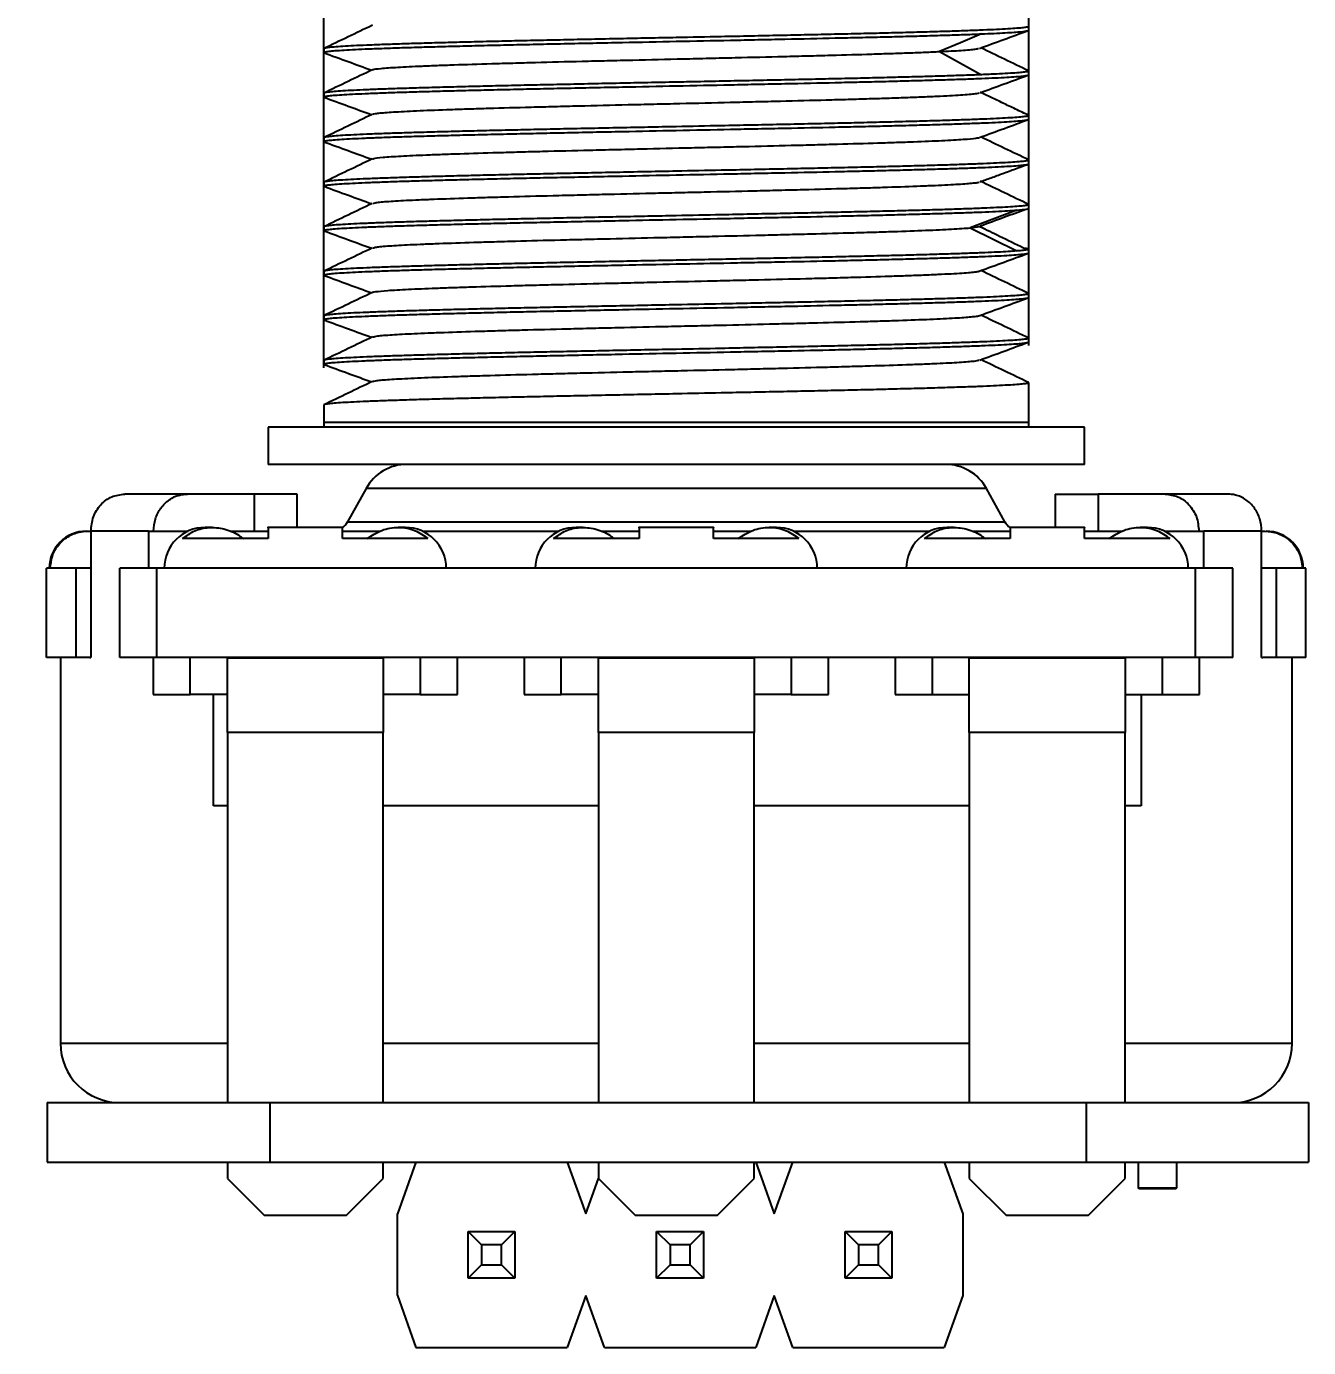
# Model space of a CAD drawing. Header units: millimetres. Extents: x 5 to 292, y 4 to 204.
# Drawn here: x 61.45 to 96.02, y 61.22 to 96.82 of the extents above; entities that cross this region are included whole.
import ezdxf

# ---------------------------------------------------------------- set-up
doc = ezdxf.new("R2010")
doc.units = ezdxf.units.MM
doc.layers.add('LAYER_1', color=179, linetype='Continuous')
doc.styles.add('SLDTEXTSTYLE0', font='TXT', dxfattribs={"width": 0.75})
doc.dimstyles.new('SLDDIMSTYLE0', dxfattribs={"dimtxt": 3.5, "dimasz": 3.302, "dimexe": 0, "dimexo": 0.0625, "dimgap": 0.875, "dimtad": 1, "dimlfac": 0.5, "dimrnd": 1e-09, "dimzin": 4, "dimdsep": 46, "dimtxsty": 'SLDTEXTSTYLE0', "dimsah": 1, "dimcen": 0.09, "dimadec": 0, "dimazin": 1, "dimtfac": 1, "dimtofl": 0, "dimtmove": 0, "dimatfit": 3, "dimfxl": 1, "dimfrac": 2, "dimtolj": 1, "dimtzin": 12, "dimarcsym": 0})
doc.dimstyles.new('SLDDIMSTYLE1', dxfattribs={"dimtxt": 3.5, "dimasz": 3.302, "dimexe": 0, "dimexo": 0.0625, "dimgap": 0.875, "dimtad": 1, "dimlfac": 0.5, "dimrnd": 1e-09, "dimzin": 4, "dimdsep": 46, "dimtxsty": 'SLDTEXTSTYLE0', "dimsah": 1, "dimcen": 0.09, "dimadec": 0, "dimazin": 1, "dimtfac": 1, "dimtmove": 0, "dimatfit": 0, "dimfxl": 1, "dimfrac": 2, "dimtolj": 1, "dimtzin": 12, "dimarcsym": 0})

# ---------------------------------------------------------------- blocks, each defined once
blk = doc.blocks.new('_D')
at = {"layer": 'LAYER_1'}
for p, q in [((73.174, 124.023), (45, 124.023)), ((46, 66.223), (46, 124.023)), ((61.016, 66.223), (45, 66.223))]:
    blk.add_line(p, q, dxfattribs=at)
for points in [[(46, 124.023), (45.492, 120.721), (46.508, 120.721)], [(46, 66.223), (46.508, 69.525), (45.492, 69.525)]]:
    blk.add_solid(points, dxfattribs=at)
at = {"layer": 'LAYER_1', "insert": (41.488, 84.929), "char_height": 3.5, "attachment_point": 1, "rotation": 90, "style": 'SLDTEXTSTYLE0'}
blk.add_mtext('28.90mm', dxfattribs=at)
blk = doc.blocks.new('_D_1')
at = {"layer": 'LAYER_1'}
for p, q in [((69.471, 87.623), (69.471, 128.155)), ((88.471, 88.223), (88.471, 128.155)), ((69.471, 127.155), (63.121, 127.155)), ((69.471, 127.155), (88.471, 127.155)), ((88.471, 127.155), (94.821, 127.155))]:
    blk.add_line(p, q, dxfattribs=at)
for points in [[(69.471, 127.155), (66.169, 127.663), (66.169, 126.647)], [(88.471, 127.155), (91.773, 126.647), (91.773, 127.663)]]:
    blk.add_solid(points, dxfattribs=at)
at = {"layer": 'LAYER_1', "insert": (70.07, 131.667), "char_height": 3.5, "attachment_point": 1, "style": 'SLDTEXTSTYLE0'}
blk.add_mtext('9.50mm', dxfattribs=at)

msp = doc.modelspace()

# ---------------------------------------------------------------- linework, layer by layer
at = {"color": 7, "linetype": 'Continuous', "lineweight": 25}
for p, q in [((88.471, 96.723), (88.471, 96.823)), ((69.471, 96.223), (69.471, 96.123)), ((86.071, 96.147), (87.198, 95.523)), ((88.471, 95.523), (88.471, 95.623)), ((69.471, 95.023), (69.471, 94.923)), ((88.471, 94.323), (88.471, 94.423)), ((69.471, 93.823), (69.471, 93.723)), ((88.471, 93.123), (88.471, 93.223)), ((69.471, 92.623), (69.471, 92.523)), ((88.147, 91.873), (86.89, 91.397)), ((88.471, 91.923), (88.471, 92.023)), ((88.471, 91.928), (88.477, 91.931)), ((69.471, 91.423), (69.471, 91.323)), ((86.89, 91.397), (88.147, 90.773)), ((88.471, 90.723), (88.471, 90.823)), ((69.471, 90.223), (69.471, 90.123)), ((88.471, 89.523), (88.471, 89.623)), ((69.471, 89.023), (69.471, 88.923)), ((88.471, 88.323), (88.471, 88.423)), ((69.471, 87.823), (69.471, 87.723)), ((88.471, 87.123), (88.471, 87.223)), ((88.471, 86.162), (88.471, 87.123)), ((69.471, 86.623), (69.471, 86.162)), ((69.471, 86.162), (69.471, 86.023)), ((69.471, 86.162), (88.471, 86.162)), ((88.471, 86.023), (88.471, 86.162)), ((67.971, 86.023), (67.971, 85.023)), ((89.971, 86.023), (67.971, 86.023)), ((89.971, 85.023), (89.971, 86.023)), ((89.971, 85.023), (67.971, 85.023)), ((67.6, 84.223), (65.794, 84.223)), ((67.6, 83.223), (67.6, 84.223)), ((68.755, 84.223), (67.6, 84.223)), ((68.755, 83.323), (68.755, 84.223)), ((70.609, 84.372), (70.112, 83.477)), ((87.83, 83.477), (87.332, 84.372)), ((89.187, 84.223), (89.187, 83.323)), ((89.187, 84.223), (90.342, 84.223)), ((90.342, 84.223), (90.342, 83.223)), ((92.147, 84.223), (90.342, 84.223)), ((92.088, 84.223), (92.032, 84.223)), ((66.466, 83.323), (66.271, 83.323)), ((66.585, 83.301), (66.49, 83.317)), ((69.972, 83.323), (67.961, 83.323)), ((71.671, 83.323), (71.475, 83.323)), ((76.466, 83.323), (76.271, 83.323)), ((76.585, 83.301), (76.49, 83.317)), ((79.972, 83.323), (77.961, 83.323)), ((81.671, 83.323), (81.475, 83.323)), ((86.466, 83.323), (86.271, 83.323)), ((86.585, 83.301), (86.49, 83.317)), ((89.972, 83.323), (87.961, 83.323)), ((91.671, 83.323), (91.475, 83.323)), ((63.099, 83.223), (63.191, 83.223)), ((63.191, 83.223), (63.191, 79.823)), ((64.747, 83.223), (64.747, 82.223)), ((64.747, 83.223), (65.813, 83.223)), ((67.971, 83.023), (65.664, 83.023)), ((66.946, 83.223), (67.971, 83.223)), ((69.971, 83.223), (70.996, 83.223)), ((72.278, 83.023), (69.971, 83.023)), ((72.129, 83.223), (75.813, 83.223)), ((77.971, 83.023), (75.664, 83.023)), ((76.946, 83.223), (77.971, 83.223)), ((79.971, 83.223), (80.996, 83.223)), ((82.278, 83.023), (79.971, 83.023)), ((82.129, 83.223), (85.813, 83.223)), ((87.971, 83.023), (85.664, 83.023)), ((86.946, 83.223), (87.971, 83.223)), ((89.971, 83.223), (90.996, 83.223)), ((92.278, 83.023), (89.971, 83.023)), ((92.129, 83.223), (93.195, 83.223)), ((93.195, 82.223), (93.195, 83.223)), ((94.751, 79.823), (94.751, 83.223)), ((94.751, 83.223), (94.842, 83.223)), ((62, 79.823), (62, 82.223)), ((62.794, 82.223), (62, 82.223)), ((62.794, 79.823), (62.794, 82.223)), ((63.191, 82.223), (62.794, 82.223)), ((63.971, 79.823), (63.971, 82.223)), ((64.971, 82.223), (63.971, 82.223)), ((64.971, 79.823), (64.971, 82.223)), ((92.971, 82.223), (64.971, 82.223)), ((92.971, 79.823), (92.971, 82.223)), ((93.971, 82.223), (92.971, 82.223)), ((93.971, 79.823), (93.971, 82.223)), ((95.148, 82.223), (94.751, 82.223)), ((95.148, 79.823), (95.148, 82.223)), ((95.941, 82.223), (95.148, 82.223)), ((95.941, 79.823), (95.941, 82.223)), ((62.794, 79.823), (62, 79.823)), ((62.371, 79.823), (62.371, 69.423)), ((63.16, 79.823), (62.794, 79.823)), ((63.16, 79.823), (63.191, 79.823)), ((64.971, 79.823), (63.971, 79.823)), ((64.871, 79.823), (64.871, 78.823)), ((92.971, 79.823), (64.971, 79.823)), ((65.871, 78.823), (65.871, 79.823)), ((66.871, 79.823), (66.871, 79.801)), ((71.071, 79.801), (66.871, 79.801)), ((66.871, 77.801), (66.871, 79.801)), ((71.071, 79.801), (71.071, 79.823)), ((72.071, 79.823), (72.071, 78.823)), ((73.071, 78.823), (73.071, 79.823)), ((74.871, 79.823), (74.871, 78.823)), ((75.871, 78.823), (75.871, 79.823)), ((76.871, 79.823), (76.871, 79.801)), ((81.071, 79.801), (76.871, 79.801)), ((76.871, 77.801), (76.871, 79.801)), ((81.071, 79.801), (81.071, 79.823)), ((82.071, 79.823), (82.071, 78.823)), ((83.071, 78.823), (83.071, 79.823)), ((84.871, 79.823), (84.871, 78.823)), ((85.871, 79.823), (85.871, 78.823)), ((86.871, 79.823), (86.871, 79.801)), ((91.071, 79.801), (86.871, 79.801)), ((86.871, 77.801), (86.871, 79.801)), ((91.071, 79.823), (91.071, 79.801)), ((92.071, 79.823), (92.071, 78.823)), ((93.971, 79.823), (92.971, 79.823)), ((93.071, 78.823), (93.071, 79.823)), ((94.751, 79.823), (94.782, 79.823)), ((95.148, 79.823), (94.782, 79.823)), ((95.941, 79.823), (95.148, 79.823)), ((95.571, 69.423), (95.571, 79.823)), ((64.871, 78.823), (65.871, 78.823)), ((66.871, 78.823), (65.871, 78.823)), ((66.5, 75.823), (66.5, 78.823)), ((72.071, 78.823), (71.071, 78.823)), ((72.071, 78.823), (73.071, 78.823)), ((74.871, 78.823), (75.871, 78.823)), ((76.871, 78.823), (75.871, 78.823)), ((82.071, 78.823), (81.071, 78.823)), ((82.071, 78.823), (83.071, 78.823)), ((84.871, 78.823), (85.871, 78.823)), ((85.871, 78.823), (86.871, 78.823)), ((91.071, 78.823), (92.071, 78.823)), ((91.5, 78.823), (91.5, 75.823)), ((92.071, 78.823), (93.071, 78.823)), ((71.071, 77.801), (66.871, 77.801)), ((66.871, 77.801), (66.871, 67.823)), ((71.071, 67.823), (71.071, 77.801)), ((81.071, 77.801), (76.871, 77.801)), ((76.871, 77.801), (76.871, 67.823)), ((81.071, 67.823), (81.071, 77.801)), ((91.071, 77.801), (86.871, 77.801)), ((86.871, 77.801), (86.871, 67.823)), ((91.071, 67.823), (91.071, 77.801)), ((66.871, 75.823), (66.5, 75.823)), ((76.871, 75.823), (71.071, 75.823)), ((86.871, 75.823), (81.071, 75.823)), ((91.5, 75.823), (91.071, 75.823)), ((62.016, 67.823), (62.016, 66.223)), ((62.016, 67.823), (68.016, 67.823)), ((68.016, 67.823), (68.016, 66.223)), ((68.016, 67.823), (90.016, 67.823)), ((90.016, 67.823), (90.016, 66.223)), ((90.016, 67.823), (96.016, 67.823)), ((96.016, 67.823), (96.016, 66.223)), ((62.016, 66.223), (68.016, 66.223)), ((66.871, 66.223), (66.871, 65.778)), ((68.016, 66.223), (90.016, 66.223)), ((71.071, 65.778), (71.071, 66.223)), ((71.953, 66.223), (71.453, 64.823)), ((76.033, 66.223), (76.533, 64.823)), ((76.871, 66.223), (76.871, 65.778)), ((81.071, 65.778), (81.071, 66.223)), ((81.113, 66.223), (81.613, 64.823)), ((81.613, 64.823), (82.113, 66.223)), ((86.193, 66.223), (86.693, 64.823)), ((86.871, 66.223), (86.871, 65.778)), ((90.016, 66.223), (96.016, 66.223)), ((91.071, 65.778), (91.071, 66.223)), ((91.433, 65.523), (91.433, 66.223)), ((92.453, 66.223), (92.453, 65.523)), ((66.871, 65.778), (67.871, 64.778)), ((70.071, 64.778), (71.071, 65.778)), ((76.533, 64.823), (76.873, 65.775)), ((76.871, 65.778), (77.871, 64.778)), ((80.071, 64.778), (81.071, 65.778)), ((86.871, 65.778), (87.871, 64.778)), ((90.071, 64.778), (91.071, 65.778)), ((92.453, 65.523), (91.433, 65.523)), ((91.443, 65.503), (91.443, 65.523)), ((91.443, 65.503), (91.443, 65.523)), ((91.443, 65.523), (91.443, 65.523)), ((92.439, 65.503), (92.439, 65.523)), ((92.442, 65.503), (92.442, 65.523)), ((92.439, 65.503), (91.443, 65.503)), ((91.443, 65.503), (91.443, 65.503)), ((92.442, 65.503), (92.439, 65.503)), ((71.453, 62.623), (71.453, 64.823)), ((86.693, 64.823), (86.693, 62.623)), ((70.071, 64.778), (67.871, 64.778)), ((80.071, 64.778), (77.871, 64.778)), ((90.071, 64.778), (87.871, 64.778)), ((73.363, 64.353), (73.723, 63.993)), ((73.363, 64.353), (74.623, 64.353)), ((73.363, 63.093), (73.363, 64.353)), ((74.263, 63.993), (74.623, 64.353)), ((74.623, 64.353), (74.623, 63.093)), ((78.443, 64.353), (78.803, 63.993)), ((78.443, 64.353), (79.703, 64.353)), ((78.443, 63.093), (78.443, 64.353)), ((79.343, 63.993), (79.703, 64.353)), ((79.703, 64.353), (79.703, 63.093)), ((83.523, 64.353), (83.883, 63.993)), ((83.523, 64.353), (84.783, 64.353)), ((83.523, 63.093), (83.523, 64.353)), ((84.423, 63.993), (84.783, 64.353)), ((84.783, 64.353), (84.783, 63.093)), ((74.263, 63.993), (73.723, 63.993)), ((73.723, 63.993), (73.723, 63.453)), ((74.263, 63.453), (74.263, 63.993)), ((79.343, 63.993), (78.803, 63.993)), ((78.803, 63.993), (78.803, 63.453)), ((79.343, 63.453), (79.343, 63.993)), ((84.423, 63.993), (83.883, 63.993)), ((83.883, 63.993), (83.883, 63.453)), ((84.423, 63.453), (84.423, 63.993)), ((73.363, 63.093), (73.723, 63.453)), ((73.723, 63.453), (74.263, 63.453)), ((74.263, 63.453), (74.623, 63.093)), ((78.443, 63.093), (78.803, 63.453)), ((78.803, 63.453), (79.343, 63.453)), ((79.343, 63.453), (79.703, 63.093)), ((83.523, 63.093), (83.883, 63.453)), ((83.883, 63.453), (84.423, 63.453)), ((84.423, 63.453), (84.783, 63.093)), ((74.623, 63.093), (73.363, 63.093)), ((79.703, 63.093), (78.443, 63.093)), ((84.783, 63.093), (83.523, 63.093)), ((71.453, 62.623), (71.953, 61.223)), ((76.533, 62.623), (76.033, 61.223)), ((77.033, 61.223), (76.533, 62.623)), ((81.613, 62.623), (81.113, 61.223)), ((82.113, 61.223), (81.613, 62.623)), ((86.693, 62.623), (86.193, 61.223)), ((71.953, 61.223), (76.033, 61.223)), ((77.033, 61.223), (81.113, 61.223)), ((82.113, 61.223), (86.193, 61.223))]:
    msp.add_line(p, q, dxfattribs=at)
at = {"color": 8, "linetype": 'Continuous', "lineweight": 25}
for p, q in [((87.332, 84.372), (70.609, 84.372)), ((70.112, 83.477), (87.83, 83.477)), ((64.747, 83.223), (63.191, 83.223)), ((94.751, 83.223), (93.195, 83.223)), ((62.371, 69.423), (66.871, 69.423)), ((71.071, 69.423), (76.871, 69.423)), ((81.071, 69.423), (86.871, 69.423)), ((91.071, 69.423), (95.571, 69.423))]:
    msp.add_line(p, q, dxfattribs=at)
at = {"color": 7, "linetype": 'Continuous', "lineweight": 25, "flags": 128}
for points in [[(87.198, 96.623), (86.635, 96.385), (86.071, 96.147)], [(71.071, 79.801), (71.071, 79.77), (71.071, 79.68), (71.071, 79.533), (71.071, 79.333), (71.071, 79.086), (71.071, 78.801), (71.071, 78.485), (71.071, 78.148), (71.071, 77.801)], [(81.071, 79.801), (81.071, 79.77), (81.071, 79.68), (81.071, 79.533), (81.071, 79.333), (81.071, 79.086), (81.071, 78.801), (81.071, 78.485), (81.071, 78.148), (81.071, 77.801)], [(91.071, 79.801), (91.071, 79.77), (91.071, 79.68), (91.071, 79.533), (91.071, 79.333), (91.071, 79.086), (91.071, 78.801), (91.071, 78.485), (91.071, 78.148), (91.071, 77.801)]]:
    msp.add_lwpolyline(points, dxfattribs=at)
at = {"color": 7, "linetype": 'Continuous', "lineweight": 25}
for centre, radius, start, end in [((71.715, 83.758), 1.265, 90, 150.9454), ((86.227, 83.758), 1.265, 29.0546, 90), ((66.271, 82.223), 1.1, 90, 180), ((69.68, 83.717), 0.494, 305.8339, 330.9454), ((71.671, 82.223), 1.1, 0, 90), ((76.271, 82.223), 1.1, 90, 180), ((81.671, 82.223), 1.1, 0, 90), ((86.271, 82.223), 1.1, 90, 180), ((88.262, 83.717), 0.494, 209.0546, 234.0304), ((91.671, 82.223), 1.1, 0, 90), ((63.071, 82.223), 1, 90, 180), ((94.871, 82.223), 1, 0, 90), ((63.971, 69.423), 1.6, 180, 270), ((93.971, 69.423), 1.6, 270, 0)]:
    msp.add_arc(centre, radius, start, end, dxfattribs=at)
for points, knots in [([(70.781, 96.856), (70.563, 96.751), (70.126, 96.541), (69.689, 96.331), (69.47, 96.226)], [0, 0, 0, 0, 0.499968, 1, 1, 1, 1]), ([(88.468, 96.823), (88.469, 96.822), (88.48, 96.816), (88.437, 96.805), (88.336, 96.789), (88.162, 96.773), (87.922, 96.757), (87.617, 96.741), (87.254, 96.725), (86.834, 96.708), (86.352, 96.692), (85.818, 96.676), (85.24, 96.66), (84.618, 96.644), (83.95, 96.628), (83.246, 96.612), (82.519, 96.596), (81.766, 96.58), (80.987, 96.563), (80.053, 96.544), (79.121, 96.526), (78.207, 96.508), (77.442, 96.492), (76.68, 96.476), (75.934, 96.46), (75.214, 96.445), (74.518, 96.43), (73.846, 96.414), (73.202, 96.398), (72.595, 96.382), (72.025, 96.366), (71.5, 96.35), (71.029, 96.334), (70.618, 96.318), (70.266, 96.302), (69.972, 96.286), (69.744, 96.27), (69.584, 96.253), (69.487, 96.238), (69.478, 96.228), (69.474, 96.223)], [0, 0, 0, 0, 0.002388, 0.029625, 0.056093, 0.082561, 0.109799, 0.137036, 0.163504, 0.189972, 0.21721, 0.244447, 0.270915, 0.297383, 0.32462, 0.351858, 0.378326, 0.404794, 0.432031, 0.459268, 0.499989, 0.525568, 0.551148, 0.577419, 0.60369, 0.62927, 0.65485, 0.681121, 0.707392, 0.733861, 0.760329, 0.787566, 0.814803, 0.841271, 0.86774, 0.894977, 0.922214, 0.948683, 0.975151, 1, 1, 1, 1]), ([(69.477, 96.123), (69.478, 96.127), (69.483, 96.137), (69.57, 96.152), (69.721, 96.168), (69.942, 96.184), (70.228, 96.2), (70.573, 96.217), (70.977, 96.232), (71.442, 96.248), (71.961, 96.265), (72.525, 96.281), (73.134, 96.297), (73.791, 96.313), (74.485, 96.329), (75.204, 96.345), (75.95, 96.361), (76.724, 96.378), (77.731, 96.398), (78.977, 96.423), (80.202, 96.448), (81.176, 96.468), (82.132, 96.487), (83.053, 96.508), (83.92, 96.528), (84.558, 96.543), (85.169, 96.558), (85.752, 96.575), (86.292, 96.591), (86.783, 96.607), (87.061, 96.618), (87.198, 96.623)], [0, 0, 0, 0, 0.026034, 0.057799, 0.089565, 0.122253, 0.154941, 0.186706, 0.218471, 0.251159, 0.283847, 0.315613, 0.347378, 0.380066, 0.412754, 0.444519, 0.476284, 0.508972, 0.541661, 0.600032, 0.659098, 0.689391, 0.719684, 0.77875, 0.809043, 0.839336, 0.871101, 0.902866, 0.935554, 0.968242, 1, 1, 1, 1]), ([(87.142, 96.231), (87.361, 96.312), (87.798, 96.472), (88.235, 96.632), (88.453, 96.712)], [0, 0, 0, 0, 0.49996, 1, 1, 1, 1]), ([(87.198, 96.623), (87.425, 96.633), (87.769, 96.648), (88.083, 96.668), (88.322, 96.686), (88.39, 96.7), (88.433, 96.709)], [0, 0, 0, 0, 0.344012, 0.520446, 0.696879, 1, 1, 1, 1]), ([(70.789, 95.656), (70.791, 95.658), (70.806, 95.671), (70.946, 95.689), (71.204, 95.71), (71.541, 95.731), (71.983, 95.753), (72.521, 95.774), (73.121, 95.796), (73.809, 95.817), (74.565, 95.839), (75.364, 95.86), (76.22, 95.882), (77.11, 95.903), (78.018, 95.925), (78.944, 95.946), (79.866, 95.968), (80.779, 95.989), (81.67, 96.011), (82.518, 96.032), (83.331, 96.054), (84.087, 96.075), (84.767, 96.097), (85.247, 96.113), (85.69, 96.13), (85.944, 96.141), (86.071, 96.147)], [0, 0, 0, 0, 0.011235, 0.075867, 0.109151, 0.142435, 0.207077, 0.24036, 0.273643, 0.338358, 0.371677, 0.404996, 0.469836, 0.503228, 0.536619, 0.601432, 0.634815, 0.668198, 0.732891, 0.766211, 0.799531, 0.864165, 0.89745, 0.930736, 0.965233, 1, 1, 1, 1]), ([(86.071, 96.147), (86.282, 96.158), (86.601, 96.174), (86.879, 96.195), (87.061, 96.213), (87.096, 96.225), (87.116, 96.231)], [0, 0, 0, 0, 0.37787, 0.572494, 0.767112, 1, 1, 1, 1]), ([(88.471, 95.626), (88.253, 95.731), (87.823, 95.938), (87.393, 96.144), (87.181, 96.246)], [0, 0, 0, 0, 0.508222, 1, 1, 1, 1]), ([(69.472, 96.118), (69.69, 96.037), (70.12, 95.88), (70.549, 95.723), (70.76, 95.646)], [0, 0, 0, 0, 0.509254, 1, 1, 1, 1]), ([(70.782, 95.656), (70.564, 95.552), (70.127, 95.342), (69.69, 95.132), (69.471, 95.027)], [0, 0, 0, 0, 0.49997, 1, 1, 1, 1]), ([(87.198, 95.523), (87.066, 95.518), (86.801, 95.507), (86.335, 95.492), (85.82, 95.476), (85.257, 95.461), (84.658, 95.445), (84.023, 95.429), (83.347, 95.414), (82.635, 95.398), (81.895, 95.383), (81.126, 95.366), (80.334, 95.35), (79.61, 95.335), (78.901, 95.321), (78.207, 95.308), (77.442, 95.292), (76.68, 95.276), (75.934, 95.26), (75.214, 95.245), (74.518, 95.23), (73.846, 95.214), (73.202, 95.198), (72.595, 95.182), (72.025, 95.166), (71.5, 95.15), (71.029, 95.134), (70.618, 95.118), (70.266, 95.102), (69.972, 95.086), (69.744, 95.07), (69.584, 95.053), (69.487, 95.038), (69.478, 95.028), (69.474, 95.023)], [0, 0, 0, 0, 0.030695, 0.061389, 0.092914, 0.124439, 0.155134, 0.185828, 0.217353, 0.248878, 0.280639, 0.3124, 0.345084, 0.377767, 0.400002, 0.430697, 0.461392, 0.492917, 0.524441, 0.555136, 0.585831, 0.617356, 0.64888, 0.680641, 0.712402, 0.745086, 0.77777, 0.809531, 0.841292, 0.873976, 0.90666, 0.938421, 0.970182, 1, 1, 1, 1]), ([(69.477, 94.923), (69.478, 94.927), (69.483, 94.937), (69.57, 94.952), (69.721, 94.968), (69.942, 94.984), (70.228, 95), (70.573, 95.016), (70.977, 95.032), (71.442, 95.049), (71.961, 95.065), (72.525, 95.081), (73.134, 95.097), (73.791, 95.113), (74.485, 95.129), (75.204, 95.145), (75.95, 95.161), (76.724, 95.177), (77.731, 95.198), (78.977, 95.223), (80.202, 95.248), (81.176, 95.268), (82.132, 95.288), (83.053, 95.308), (83.92, 95.327), (84.558, 95.343), (85.169, 95.359), (85.752, 95.375), (86.293, 95.391), (86.78, 95.407), (87.208, 95.423), (87.578, 95.439), (87.89, 95.455), (88.137, 95.471), (88.318, 95.487), (88.429, 95.504), (88.477, 95.515), (88.467, 95.522), (88.465, 95.523)], [0, 0, 0, 0, 0.0216952, 0.0481658, 0.0746363, 0.1018759, 0.1291155, 0.1555859, 0.1820564, 0.209296, 0.2365355, 0.263006, 0.2894765, 0.316716, 0.3439556, 0.3704261, 0.3968966, 0.4241362, 0.4513758, 0.5000175, 0.5492382, 0.5744821, 0.5997259, 0.6489467, 0.6741905, 0.6994344, 0.7259049, 0.7523754, 0.779615, 0.8068545, 0.8333251, 0.8597957, 0.8870352, 0.9142748, 0.9407453, 0.9672159, 0.9944555, 1, 1, 1, 1]), ([(87.159, 95.037), (87.377, 95.117), (87.814, 95.278), (88.252, 95.438), (88.47, 95.518)], [0, 0, 0, 0, 0.4999504, 1, 1, 1, 1]), ([(88.468, 95.623), (88.469, 95.622), (88.48, 95.616), (88.437, 95.605), (88.336, 95.589), (88.162, 95.573), (87.921, 95.557), (87.608, 95.54), (87.339, 95.529), (87.198, 95.523)], [0, 0, 0, 0, 0.014327, 0.1777519, 0.3365623, 0.4953731, 0.6587974, 0.8222216, 1, 1, 1, 1]), ([(69.471, 94.918), (69.69, 94.838), (70.119, 94.68), (70.549, 94.523), (70.76, 94.446)], [0, 0, 0, 0, 0.508846, 1, 1, 1, 1]), ([(70.792, 94.454), (70.79, 94.455), (70.779, 94.463), (70.857, 94.475), (71.022, 94.497), (71.312, 94.518), (71.705, 94.539), (72.169, 94.561), (72.732, 94.582), (73.379, 94.604), (74.081, 94.625), (74.857, 94.647), (75.688, 94.668), (76.549, 94.69), (77.45, 94.711), (78.368, 94.733), (79.291, 94.754), (80.213, 94.776), (81.113, 94.797), (81.991, 94.819), (82.832, 94.84), (83.613, 94.862), (84.183, 94.878), (84.721, 94.895), (85.228, 94.912), (85.689, 94.93), (86.092, 94.947), (86.431, 94.965), (86.712, 94.982), (86.927, 95), (87.098, 95.018), (87.12, 95.031), (87.132, 95.037)], [0, 0, 0, 0, 0.0083906, 0.0363789, 0.0643679, 0.1187255, 0.1467131, 0.1747004, 0.229119, 0.2571368, 0.2851539, 0.3396776, 0.3677562, 0.3958344, 0.4503364, 0.4784087, 0.5064811, 0.5608814, 0.5889005, 0.6169201, 0.6712705, 0.6992598, 0.7272498, 0.756579, 0.785908, 0.8162321, 0.8465562, 0.8758855, 0.905215, 0.9355364, 0.9658572, 1, 1, 1, 1]), ([(88.47, 94.427), (88.353, 94.483), (88.133, 94.588), (87.778, 94.758), (87.448, 94.918), (87.26, 95.008), (87.164, 95.054)], [0, 0, 0, 0, 0.27429, 0.517181, 0.752156, 1, 1, 1, 1]), ([(70.777, 94.454), (70.559, 94.349), (70.122, 94.139), (69.685, 93.929), (69.466, 93.824)], [0, 0, 0, 0, 0.499974, 1, 1, 1, 1]), ([(88.468, 94.423), (88.469, 94.422), (88.48, 94.416), (88.437, 94.405), (88.336, 94.389), (88.162, 94.373), (87.922, 94.357), (87.617, 94.34), (87.254, 94.325), (86.834, 94.309), (86.352, 94.293), (85.818, 94.276), (85.24, 94.26), (84.618, 94.244), (83.95, 94.228), (83.246, 94.212), (82.519, 94.196), (81.766, 94.18), (80.987, 94.164), (80.053, 94.145), (79.121, 94.126), (78.207, 94.107), (77.442, 94.092), (76.68, 94.076), (75.934, 94.061), (75.214, 94.045), (74.518, 94.029), (73.846, 94.014), (73.202, 93.998), (72.595, 93.982), (72.025, 93.966), (71.5, 93.95), (71.029, 93.934), (70.618, 93.918), (70.266, 93.902), (69.972, 93.886), (69.744, 93.869), (69.584, 93.854), (69.487, 93.838), (69.478, 93.828), (69.474, 93.823)], [0, 0, 0, 0, 0.002388, 0.029625, 0.056093, 0.082561, 0.109799, 0.137036, 0.163504, 0.189972, 0.217209, 0.244446, 0.270915, 0.297383, 0.32462, 0.351857, 0.378326, 0.404794, 0.432031, 0.459268, 0.499988, 0.525568, 0.551148, 0.577419, 0.60369, 0.62927, 0.65485, 0.681121, 0.707392, 0.733861, 0.760329, 0.787566, 0.814803, 0.841271, 0.86774, 0.894977, 0.922214, 0.948682, 0.97515, 1, 1, 1, 1]), ([(69.477, 93.723), (69.478, 93.727), (69.483, 93.737), (69.57, 93.752), (69.721, 93.768), (69.942, 93.784), (70.228, 93.8), (70.573, 93.816), (70.977, 93.833), (71.442, 93.849), (71.961, 93.865), (72.525, 93.881), (73.134, 93.897), (73.791, 93.913), (74.485, 93.929), (75.204, 93.945), (75.95, 93.961), (76.724, 93.978), (77.731, 93.998), (78.977, 94.023), (80.202, 94.048), (81.176, 94.068), (82.132, 94.087), (83.053, 94.108), (83.92, 94.128), (84.558, 94.143), (85.169, 94.159), (85.752, 94.174), (86.293, 94.191), (86.78, 94.207), (87.208, 94.223), (87.578, 94.239), (87.89, 94.255), (88.137, 94.272), (88.318, 94.288), (88.429, 94.304), (88.477, 94.315), (88.467, 94.322), (88.465, 94.323)], [0, 0, 0, 0, 0.021695, 0.048165, 0.074636, 0.101875, 0.129115, 0.155586, 0.182056, 0.209296, 0.236535, 0.263006, 0.289477, 0.316716, 0.343956, 0.370426, 0.396897, 0.424136, 0.451376, 0.500018, 0.549238, 0.574482, 0.599726, 0.648947, 0.674191, 0.699434, 0.725905, 0.752375, 0.779615, 0.806854, 0.833325, 0.859796, 0.887035, 0.914275, 0.940745, 0.967216, 0.994455, 1, 1, 1, 1]), ([(87.159, 93.837), (87.378, 93.917), (87.815, 94.078), (88.252, 94.238), (88.471, 94.318)], [0, 0, 0, 0, 0.499947, 1, 1, 1, 1]), ([(69.47, 93.718), (69.689, 93.638), (70.119, 93.481), (70.549, 93.323), (70.76, 93.246)], [0, 0, 0, 0, 0.508634, 1, 1, 1, 1]), ([(70.783, 93.254), (70.792, 93.258), (70.822, 93.273), (70.994, 93.294), (71.276, 93.315), (71.634, 93.336), (72.098, 93.358), (72.655, 93.379), (73.274, 93.401), (73.977, 93.422), (74.747, 93.444), (75.558, 93.465), (76.423, 93.487), (77.32, 93.508), (78.232, 93.53), (79.16, 93.551), (80.079, 93.573), (80.987, 93.594), (81.871, 93.616), (82.709, 93.637), (83.511, 93.659), (84.253, 93.68), (84.916, 93.702), (85.522, 93.723), (86.039, 93.745), (86.453, 93.766), (86.797, 93.787), (87.025, 93.809), (87.137, 93.827), (87.149, 93.835), (87.152, 93.837)], [0, 0, 0, 0, 0.022112, 0.076469, 0.104461, 0.132453, 0.186828, 0.214825, 0.242821, 0.297266, 0.325298, 0.35333, 0.407879, 0.435973, 0.464066, 0.518556, 0.546623, 0.57469, 0.629088, 0.657106, 0.685124, 0.739482, 0.767474, 0.795467, 0.84984, 0.877835, 0.90583, 0.96027, 0.988299, 1, 1, 1, 1]), ([(88.475, 93.225), (88.257, 93.329), (87.826, 93.536), (87.394, 93.743), (87.182, 93.846)], [0, 0, 0, 0, 0.506829, 1, 1, 1, 1]), ([(70.778, 93.254), (70.559, 93.149), (70.122, 92.939), (69.685, 92.729), (69.467, 92.625)], [0, 0, 0, 0, 0.4999713, 1, 1, 1, 1]), ([(88.468, 93.223), (88.469, 93.222), (88.48, 93.216), (88.437, 93.205), (88.336, 93.189), (88.162, 93.173), (87.922, 93.157), (87.617, 93.141), (87.254, 93.125), (86.834, 93.108), (86.352, 93.092), (85.818, 93.076), (85.24, 93.06), (84.618, 93.044), (83.95, 93.028), (83.246, 93.012), (82.519, 92.996), (81.766, 92.98), (80.987, 92.963), (80.053, 92.944), (79.121, 92.926), (78.207, 92.908), (77.442, 92.892), (76.68, 92.876), (75.934, 92.861), (75.214, 92.845), (74.518, 92.83), (73.846, 92.814), (73.202, 92.798), (72.595, 92.782), (72.025, 92.767), (71.5, 92.75), (71.029, 92.734), (70.618, 92.718), (70.266, 92.702), (69.972, 92.686), (69.744, 92.67), (69.584, 92.653), (69.487, 92.638), (69.478, 92.628), (69.474, 92.623)], [0, 0, 0, 0, 0.0023875, 0.0296247, 0.056093, 0.0825612, 0.1097984, 0.1370357, 0.163504, 0.1899722, 0.2172095, 0.2444467, 0.2709149, 0.2973832, 0.3246204, 0.3518576, 0.3783258, 0.404794, 0.4320311, 0.4592683, 0.4999886, 0.5255682, 0.5511478, 0.5774192, 0.6036905, 0.6292701, 0.6548497, 0.6811211, 0.7073924, 0.7338606, 0.7603288, 0.787566, 0.8148032, 0.8412714, 0.8677397, 0.8949769, 0.9222142, 0.9486824, 0.9751507, 1, 1, 1, 1]), ([(69.477, 92.523), (69.478, 92.527), (69.483, 92.537), (69.57, 92.552), (69.721, 92.568), (69.942, 92.584), (70.228, 92.6), (70.573, 92.616), (70.977, 92.632), (71.442, 92.649), (71.961, 92.665), (72.525, 92.681), (73.134, 92.697), (73.791, 92.713), (74.485, 92.729), (75.204, 92.745), (75.95, 92.761), (76.724, 92.777), (77.731, 92.798), (78.977, 92.823), (80.202, 92.848), (81.176, 92.868), (82.132, 92.888), (83.053, 92.908), (83.92, 92.927), (84.558, 92.943), (85.169, 92.959), (85.752, 92.975), (86.293, 92.991), (86.78, 93.007), (87.208, 93.023), (87.578, 93.039), (87.89, 93.055), (88.137, 93.071), (88.318, 93.087), (88.429, 93.103), (88.477, 93.115), (88.467, 93.122), (88.465, 93.123)], [0, 0, 0, 0, 0.021695, 0.048166, 0.074636, 0.101876, 0.129115, 0.155586, 0.182056, 0.209296, 0.236535, 0.263006, 0.289476, 0.316716, 0.343956, 0.370426, 0.396897, 0.424136, 0.451376, 0.500017, 0.549238, 0.574482, 0.599726, 0.648947, 0.674191, 0.699434, 0.725905, 0.752375, 0.779615, 0.806855, 0.833325, 0.859796, 0.887035, 0.914275, 0.940745, 0.967216, 0.994455, 1, 1, 1, 1]), ([(87.159, 92.638), (87.258, 92.673), (87.45, 92.744), (87.778, 92.864), (88.126, 92.992), (88.348, 93.073), (88.464, 93.115)], [0, 0, 0, 0, 0.2468176, 0.4853987, 0.7307289, 1, 1, 1, 1]), ([(70.805, 92.054), (70.813, 92.061), (70.827, 92.073), (70.976, 92.09), (71.219, 92.112), (71.577, 92.133), (72.036, 92.155), (72.562, 92.176), (73.182, 92.198), (73.879, 92.219), (74.626, 92.241), (75.44, 92.262), (76.299, 92.284), (77.184, 92.305), (78.1, 92.327), (79.024, 92.348), (79.947, 92.37), (80.86, 92.391), (81.742, 92.413), (82.596, 92.434), (83.403, 92.456), (84.143, 92.477), (84.833, 92.499), (85.444, 92.52), (85.96, 92.542), (86.409, 92.563), (86.757, 92.584), (86.988, 92.606), (87.119, 92.622), (87.127, 92.632), (87.131, 92.637)], [0, 0, 0, 0, 0.033745, 0.06177, 0.089794, 0.14418, 0.172185, 0.200191, 0.254605, 0.28262, 0.310635, 0.365127, 0.393184, 0.42124, 0.475825, 0.503938, 0.532051, 0.58655, 0.614621, 0.642693, 0.697109, 0.725135, 0.753161, 0.807547, 0.835553, 0.863559, 0.917969, 0.945983, 0.973996, 1, 1, 1, 1]), ([(88.474, 92.025), (88.256, 92.13), (87.819, 92.339), (87.382, 92.549), (87.164, 92.654)], [0, 0, 0, 0, 0.500027, 1, 1, 1, 1]), ([(69.477, 92.516), (69.696, 92.435), (70.124, 92.279), (70.551, 92.122), (70.76, 92.046)], [0, 0, 0, 0, 0.511512, 1, 1, 1, 1]), ([(70.778, 92.054), (70.56, 91.95), (70.123, 91.74), (69.686, 91.53), (69.468, 91.425)], [0, 0, 0, 0, 0.4999746, 1, 1, 1, 1]), ([(88.468, 92.023), (88.469, 92.022), (88.48, 92.016), (88.437, 92.005), (88.336, 91.989), (88.162, 91.973), (87.922, 91.957), (87.617, 91.941), (87.254, 91.925), (86.834, 91.909), (86.352, 91.892), (85.818, 91.876), (85.24, 91.86), (84.618, 91.844), (83.95, 91.828), (83.246, 91.812), (82.519, 91.796), (81.766, 91.78), (80.987, 91.764), (80.053, 91.745), (79.121, 91.726), (78.207, 91.707), (77.442, 91.692), (76.68, 91.676), (75.934, 91.661), (75.214, 91.645), (74.518, 91.63), (73.846, 91.614), (73.202, 91.598), (72.595, 91.582), (72.025, 91.566), (71.5, 91.55), (71.029, 91.534), (70.618, 91.518), (70.266, 91.502), (69.972, 91.486), (69.744, 91.47), (69.584, 91.454), (69.487, 91.438), (69.478, 91.428), (69.474, 91.423)], [0, 0, 0, 0, 0.002388, 0.029625, 0.056093, 0.082562, 0.109799, 0.137036, 0.163504, 0.189972, 0.217209, 0.244447, 0.270915, 0.297383, 0.32462, 0.351857, 0.378326, 0.404794, 0.432031, 0.459268, 0.499988, 0.525568, 0.551148, 0.577419, 0.60369, 0.62927, 0.65485, 0.681121, 0.707392, 0.733861, 0.760329, 0.787566, 0.814803, 0.841271, 0.86774, 0.894977, 0.922214, 0.948682, 0.97515, 1, 1, 1, 1]), ([(69.477, 91.323), (69.478, 91.327), (69.483, 91.337), (69.57, 91.352), (69.721, 91.368), (69.942, 91.384), (70.228, 91.4), (70.573, 91.416), (70.977, 91.432), (71.442, 91.449), (71.961, 91.465), (72.525, 91.481), (73.134, 91.497), (73.791, 91.513), (74.485, 91.529), (75.204, 91.545), (75.95, 91.561), (76.724, 91.577), (77.731, 91.598), (78.977, 91.623), (80.202, 91.648), (81.176, 91.668), (82.132, 91.688), (83.053, 91.708), (83.92, 91.727), (84.558, 91.743), (85.169, 91.759), (85.752, 91.775), (86.293, 91.791), (86.784, 91.807), (87.217, 91.823), (87.592, 91.84), (87.912, 91.856), (88.069, 91.868), (88.147, 91.873)], [0, 0, 0, 0, 0.023668, 0.052545, 0.081422, 0.111138, 0.140854, 0.169732, 0.198609, 0.228325, 0.258041, 0.286918, 0.315795, 0.345511, 0.375228, 0.404105, 0.432982, 0.462698, 0.492414, 0.545479, 0.599174, 0.626713, 0.654252, 0.707948, 0.735487, 0.763026, 0.791903, 0.820781, 0.850497, 0.880213, 0.909712, 0.93921, 0.969605, 1, 1, 1, 1]), ([(87.168, 91.451), (87.386, 91.531), (87.795, 91.681), (88.203, 91.83), (88.394, 91.9)], [0, 0, 0, 0, 0.533909, 1, 1, 1, 1]), ([(88.147, 91.873), (88.252, 91.883), (88.41, 91.898), (88.473, 91.914), (88.466, 91.921), (88.464, 91.923)], [0, 0, 0, 0, 0.590832, 0.893852, 1, 1, 1, 1]), ([(69.476, 91.316), (69.695, 91.236), (70.123, 91.079), (70.551, 90.922), (70.76, 90.846)], [0, 0, 0, 0, 0.511259, 1, 1, 1, 1]), ([(70.803, 90.856), (70.82, 90.864), (70.85, 90.877), (71.029, 90.896), (71.296, 90.917), (71.677, 90.939), (72.157, 90.96), (72.704, 90.981), (73.341, 91.003), (74.055, 91.024), (74.816, 91.046), (75.64, 91.067), (76.507, 91.089), (77.399, 91.11), (78.318, 91.132), (79.243, 91.153), (80.164, 91.175), (81.073, 91.196), (81.948, 91.218), (82.793, 91.239), (83.588, 91.261), (84.313, 91.282), (84.986, 91.304), (85.578, 91.325), (86.074, 91.347), (86.402, 91.363), (86.683, 91.38), (86.821, 91.391), (86.89, 91.397)], [0, 0, 0, 0, 0.043207, 0.073411, 0.103616, 0.162209, 0.192383, 0.222558, 0.28116, 0.311334, 0.341507, 0.400176, 0.430382, 0.460587, 0.51937, 0.549642, 0.579913, 0.63867, 0.668934, 0.699199, 0.757847, 0.788054, 0.818261, 0.876856, 0.907031, 0.937207, 0.968481, 1, 1, 1, 1]), ([(86.89, 91.397), (86.986, 91.408), (87.131, 91.424), (87.178, 91.442), (87.165, 91.449), (87.161, 91.451)], [0, 0, 0, 0, 0.5940512, 0.9000208, 1, 1, 1, 1]), ([(88.334, 90.852), (88.118, 90.957), (87.725, 91.148), (87.332, 91.339), (87.154, 91.425)], [0, 0, 0, 0, 0.548789, 1, 1, 1, 1]), ([(70.781, 90.856), (70.563, 90.751), (70.126, 90.541), (69.689, 90.331), (69.47, 90.226)], [0, 0, 0, 0, 0.49997, 1, 1, 1, 1]), ([(88.321, 90.856), (88.33, 90.855), (88.394, 90.849), (88.45, 90.838), (88.483, 90.821), (88.44, 90.805), (88.336, 90.789), (88.21, 90.778), (88.147, 90.773)], [0, 0, 0, 0, 0.031927, 0.222221, 0.418042, 0.613864, 0.806244, 1, 1, 1, 1]), ([(88.147, 90.773), (88.076, 90.768), (87.932, 90.757), (87.642, 90.742), (87.294, 90.726), (86.89, 90.711), (86.437, 90.695), (85.936, 90.679), (85.384, 90.664), (84.781, 90.648), (84.138, 90.633), (83.45, 90.616), (82.724, 90.6), (81.982, 90.584), (81.241, 90.569), (80.499, 90.554), (79.741, 90.538), (78.973, 90.523), (78.207, 90.507), (77.442, 90.492), (76.68, 90.476), (75.934, 90.461), (75.214, 90.445), (74.518, 90.43), (73.846, 90.414), (73.202, 90.398), (72.595, 90.382), (72.025, 90.366), (71.5, 90.35), (71.029, 90.334), (70.618, 90.318), (70.266, 90.302), (69.972, 90.286), (69.744, 90.27), (69.584, 90.254), (69.487, 90.238), (69.478, 90.228), (69.474, 90.223)], [0, 0, 0, 0, 0.027904, 0.055809, 0.084468, 0.113126, 0.141031, 0.168935, 0.197594, 0.226253, 0.255127, 0.284, 0.313713, 0.343425, 0.370848, 0.398271, 0.426409, 0.454547, 0.482451, 0.510356, 0.539014, 0.567673, 0.595578, 0.623482, 0.652141, 0.6808, 0.709674, 0.738547, 0.76826, 0.797972, 0.826846, 0.85572, 0.885432, 0.915145, 0.944019, 0.972892, 1, 1, 1, 1]), ([(69.477, 90.123), (69.478, 90.127), (69.483, 90.137), (69.57, 90.152), (69.721, 90.168), (69.942, 90.184), (70.228, 90.2), (70.573, 90.216), (70.977, 90.233), (71.442, 90.249), (71.961, 90.265), (72.525, 90.281), (73.134, 90.297), (73.791, 90.313), (74.485, 90.329), (75.204, 90.345), (75.95, 90.361), (76.724, 90.378), (77.731, 90.398), (78.977, 90.423), (80.202, 90.448), (81.176, 90.468), (82.132, 90.488), (83.053, 90.507), (83.92, 90.528), (84.558, 90.543), (85.169, 90.559), (85.752, 90.574), (86.293, 90.591), (86.78, 90.607), (87.208, 90.623), (87.578, 90.639), (87.89, 90.655), (88.137, 90.671), (88.318, 90.688), (88.429, 90.704), (88.477, 90.715), (88.467, 90.722), (88.465, 90.723)], [0, 0, 0, 0, 0.021695, 0.048165, 0.074636, 0.101876, 0.129115, 0.155586, 0.182056, 0.209296, 0.236536, 0.263006, 0.289477, 0.316716, 0.343956, 0.370426, 0.396897, 0.424136, 0.451376, 0.500018, 0.549238, 0.574482, 0.599726, 0.648947, 0.674191, 0.699434, 0.725905, 0.752375, 0.779615, 0.806855, 0.833325, 0.859796, 0.887035, 0.914275, 0.940745, 0.967216, 0.994455, 1, 1, 1, 1]), ([(87.154, 90.235), (87.372, 90.315), (87.81, 90.476), (88.247, 90.636), (88.466, 90.716)], [0, 0, 0, 0, 0.499937, 1, 1, 1, 1]), ([(69.476, 90.116), (69.695, 90.036), (70.122, 89.879), (70.55, 89.722), (70.759, 89.645)], [0, 0, 0, 0, 0.5112556, 1, 1, 1, 1]), ([(70.788, 89.656), (70.789, 89.658), (70.795, 89.665), (70.895, 89.682), (71.108, 89.704), (71.439, 89.725), (71.841, 89.747), (72.346, 89.768), (72.942, 89.789), (73.596, 89.811), (74.33, 89.832), (75.125, 89.854), (75.958, 89.875), (76.84, 89.897), (77.747, 89.918), (78.665, 89.94), (79.593, 89.961), (80.507, 89.983), (81.406, 90.004), (82.274, 90.026), (83.091, 90.047), (83.867, 90.069), (84.579, 90.09), (85.207, 90.112), (85.647, 90.128), (86.042, 90.145), (86.391, 90.162), (86.681, 90.18), (86.908, 90.197), (87.06, 90.215), (87.139, 90.227), (87.147, 90.234), (87.148, 90.235)], [0, 0, 0, 0, 0.007782, 0.036013, 0.090776, 0.118978, 0.14718, 0.201951, 0.230152, 0.258352, 0.313185, 0.341416, 0.369647, 0.424586, 0.452878, 0.48117, 0.536087, 0.564373, 0.59266, 0.647474, 0.675707, 0.70394, 0.758704, 0.786906, 0.81511, 0.844662, 0.874214, 0.904769, 0.935325, 0.964877, 0.99443, 1, 1, 1, 1]), ([(88.472, 89.626), (88.253, 89.731), (87.824, 89.938), (87.394, 90.144), (87.182, 90.246)], [0, 0, 0, 0, 0.5083394, 1, 1, 1, 1]), ([(70.782, 89.656), (70.563, 89.551), (70.126, 89.341), (69.689, 89.132), (69.471, 89.027)], [0, 0, 0, 0, 0.4999718, 1, 1, 1, 1]), ([(88.468, 89.623), (88.469, 89.622), (88.48, 89.616), (88.437, 89.605), (88.336, 89.589), (88.162, 89.573), (87.922, 89.557), (87.617, 89.541), (87.254, 89.524), (86.834, 89.508), (86.352, 89.492), (85.818, 89.476), (85.24, 89.46), (84.618, 89.444), (83.95, 89.428), (83.246, 89.412), (82.519, 89.396), (81.766, 89.38), (80.987, 89.363), (80.053, 89.344), (79.121, 89.326), (78.207, 89.307), (77.442, 89.292), (76.68, 89.276), (75.934, 89.261), (75.214, 89.245), (74.518, 89.23), (73.846, 89.214), (73.202, 89.198), (72.595, 89.183), (72.025, 89.167), (71.5, 89.15), (71.029, 89.134), (70.618, 89.118), (70.266, 89.102), (69.972, 89.086), (69.744, 89.069), (69.584, 89.053), (69.487, 89.038), (69.478, 89.028), (69.474, 89.023)], [0, 0, 0, 0, 0.0023874, 0.0296246, 0.0560929, 0.0825612, 0.1097983, 0.1370356, 0.1635039, 0.1899721, 0.2172094, 0.2444466, 0.2709149, 0.2973831, 0.3246204, 0.3518576, 0.3783258, 0.4047941, 0.4320313, 0.4592684, 0.4999886, 0.5255682, 0.5511479, 0.5774192, 0.6036905, 0.6292702, 0.6548498, 0.6811211, 0.7073924, 0.7338606, 0.7603288, 0.7875659, 0.8148031, 0.8412713, 0.8677396, 0.8949768, 0.9222139, 0.9486822, 0.9751505, 1, 1, 1, 1]), ([(69.477, 88.923), (69.478, 88.927), (69.483, 88.937), (69.57, 88.952), (69.721, 88.968), (69.942, 88.984), (70.228, 89), (70.573, 89.016), (70.977, 89.032), (71.442, 89.049), (71.961, 89.065), (72.525, 89.081), (73.134, 89.097), (73.791, 89.113), (74.485, 89.129), (75.204, 89.145), (75.95, 89.161), (76.724, 89.177), (77.731, 89.198), (78.977, 89.223), (80.202, 89.248), (81.176, 89.268), (82.132, 89.288), (83.053, 89.308), (83.92, 89.328), (84.558, 89.343), (85.169, 89.359), (85.752, 89.375), (86.293, 89.391), (86.78, 89.407), (87.208, 89.423), (87.578, 89.439), (87.89, 89.455), (88.137, 89.472), (88.318, 89.487), (88.429, 89.503), (88.477, 89.515), (88.467, 89.522), (88.465, 89.523)], [0, 0, 0, 0, 0.0216951, 0.0481656, 0.0746361, 0.1018756, 0.1291151, 0.1555857, 0.1820561, 0.2092957, 0.2365352, 0.2630058, 0.2894763, 0.3167159, 0.3439555, 0.3704261, 0.3968966, 0.4241362, 0.4513758, 0.5000175, 0.5492382, 0.5744821, 0.5997259, 0.6489467, 0.6741905, 0.6994344, 0.7259049, 0.7523754, 0.779615, 0.8068545, 0.8333251, 0.8597956, 0.8870351, 0.9142746, 0.9407451, 0.9672156, 0.9944552, 1, 1, 1, 1]), ([(87.153, 89.035), (87.371, 89.115), (87.809, 89.275), (88.246, 89.435), (88.465, 89.516)], [0, 0, 0, 0, 0.4999427, 1, 1, 1, 1]), ([(70.795, 88.457), (70.825, 88.466), (70.873, 88.48), (71.085, 88.501), (71.376, 88.522), (71.778, 88.544), (72.279, 88.565), (72.844, 88.586), (73.499, 88.608), (74.227, 88.629), (75.002, 88.651), (75.837, 88.672), (76.713, 88.694), (77.61, 88.715), (78.533, 88.737), (79.457, 88.758), (80.377, 88.78), (81.28, 88.801), (82.146, 88.823), (82.981, 88.844), (83.764, 88.866), (84.473, 88.887), (85.13, 88.909), (85.703, 88.93), (86.178, 88.952), (86.583, 88.973), (86.888, 88.995), (87.065, 89.016), (87.149, 89.028), (87.146, 89.034), (87.145, 89.035)], [0, 0, 0, 0, 0.047927, 0.076189, 0.104451, 0.159286, 0.187523, 0.215761, 0.270614, 0.298857, 0.327098, 0.382022, 0.4103, 0.438578, 0.493607, 0.521947, 0.550286, 0.605256, 0.633569, 0.661882, 0.716758, 0.745022, 0.773286, 0.828121, 0.85636, 0.884598, 0.939449, 0.96769, 0.99593, 1, 1, 1, 1]), ([(88.47, 88.427), (88.252, 88.532), (87.822, 88.738), (87.393, 88.944), (87.182, 89.045)], [0, 0, 0, 0, 0.508887, 1, 1, 1, 1]), ([(69.477, 88.916), (69.696, 88.835), (70.123, 88.679), (70.551, 88.522), (70.76, 88.446)], [0, 0, 0, 0, 0.51157, 1, 1, 1, 1]), ([(70.783, 88.457), (70.564, 88.352), (70.127, 88.142), (69.69, 87.932), (69.472, 87.827)], [0, 0, 0, 0, 0.499971, 1, 1, 1, 1]), ([(88.468, 88.423), (88.469, 88.422), (88.48, 88.416), (88.437, 88.405), (88.336, 88.389), (88.162, 88.373), (87.922, 88.357), (87.617, 88.341), (87.254, 88.325), (86.834, 88.309), (86.352, 88.292), (85.818, 88.276), (85.24, 88.26), (84.618, 88.244), (83.95, 88.228), (83.246, 88.212), (82.519, 88.196), (81.766, 88.18), (80.987, 88.164), (80.053, 88.144), (79.121, 88.126), (78.207, 88.107), (77.442, 88.092), (76.68, 88.076), (75.934, 88.06), (75.214, 88.045), (74.518, 88.03), (73.846, 88.014), (73.202, 87.998), (72.595, 87.982), (72.025, 87.966), (71.5, 87.95), (71.029, 87.934), (70.618, 87.918), (70.266, 87.902), (69.972, 87.886), (69.744, 87.87), (69.584, 87.854), (69.487, 87.838), (69.478, 87.828), (69.474, 87.823)], [0, 0, 0, 0, 0.0023879, 0.0296252, 0.0560934, 0.0825617, 0.1097989, 0.1370361, 0.1635043, 0.1899725, 0.2172096, 0.2444467, 0.2709149, 0.2973831, 0.3246203, 0.3518574, 0.3783257, 0.4047939, 0.4320311, 0.4592684, 0.4999884, 0.5255681, 0.5511477, 0.5774191, 0.6036904, 0.62927, 0.6548496, 0.681121, 0.7073923, 0.7338606, 0.7603288, 0.787566, 0.8148032, 0.8412715, 0.8677397, 0.894977, 0.9222142, 0.9486824, 0.9751507, 1, 1, 1, 1]), ([(69.477, 87.723), (69.478, 87.727), (69.483, 87.737), (69.57, 87.752), (69.721, 87.768), (69.942, 87.784), (70.228, 87.8), (70.573, 87.816), (70.977, 87.833), (71.442, 87.849), (71.961, 87.865), (72.525, 87.881), (73.134, 87.897), (73.791, 87.913), (74.485, 87.929), (75.204, 87.945), (75.95, 87.961), (76.724, 87.978), (77.731, 87.998), (78.977, 88.023), (80.202, 88.048), (81.176, 88.068), (82.132, 88.088), (83.053, 88.107), (83.92, 88.128), (84.558, 88.143), (85.169, 88.159), (85.752, 88.175), (86.293, 88.191), (86.78, 88.207), (87.208, 88.223), (87.578, 88.239), (87.89, 88.255), (88.137, 88.271), (88.318, 88.288), (88.429, 88.304), (88.477, 88.315), (88.467, 88.322), (88.465, 88.323)], [0, 0, 0, 0, 0.021695, 0.048166, 0.074636, 0.101876, 0.129115, 0.155586, 0.182056, 0.209296, 0.236536, 0.263006, 0.289477, 0.316716, 0.343956, 0.370426, 0.396897, 0.424136, 0.451376, 0.500018, 0.549238, 0.574482, 0.599726, 0.648947, 0.674191, 0.699434, 0.725905, 0.752375, 0.779615, 0.806855, 0.833325, 0.859796, 0.887035, 0.914275, 0.940745, 0.967216, 0.994456, 1, 1, 1, 1]), ([(87.153, 87.835), (87.371, 87.915), (87.809, 88.075), (88.246, 88.235), (88.465, 88.316)], [0, 0, 0, 0, 0.499941, 1, 1, 1, 1]), ([(69.477, 87.716), (69.696, 87.635), (70.123, 87.479), (70.551, 87.322), (70.759, 87.246)], [0, 0, 0, 0, 0.511842, 1, 1, 1, 1]), ([(70.792, 87.257), (70.791, 87.258), (70.784, 87.264), (70.864, 87.276), (71.032, 87.298), (71.328, 87.319), (71.726, 87.34), (72.194, 87.362), (72.759, 87.383), (73.41, 87.405), (74.114, 87.426), (74.89, 87.448), (75.72, 87.469), (76.581, 87.491), (77.482, 87.512), (78.399, 87.534), (79.322, 87.555), (80.246, 87.577), (81.147, 87.598), (82.026, 87.62), (82.867, 87.641), (83.647, 87.663), (84.382, 87.684), (85.045, 87.706), (85.617, 87.727), (86.125, 87.749), (86.536, 87.77), (86.835, 87.792), (87.051, 87.811), (87.105, 87.826), (87.138, 87.835)], [0, 0, 0, 0, 0.004998, 0.033305, 0.061612, 0.116488, 0.14475, 0.173014, 0.227862, 0.256106, 0.28435, 0.339226, 0.36748, 0.395734, 0.450689, 0.478985, 0.507281, 0.56233, 0.590682, 0.619034, 0.673998, 0.702307, 0.730618, 0.785497, 0.813761, 0.842027, 0.896875, 0.925119, 0.953364, 1, 1, 1, 1]), ([(88.47, 87.227), (88.252, 87.332), (87.822, 87.538), (87.393, 87.744), (87.182, 87.846)], [0, 0, 0, 0, 0.509055, 1, 1, 1, 1]), ([(70.783, 87.257), (70.564, 87.152), (70.127, 86.942), (69.69, 86.732), (69.472, 86.627)], [0, 0, 0, 0, 0.499967, 1, 1, 1, 1]), ([(88.468, 87.223), (88.469, 87.222), (88.48, 87.216), (88.437, 87.205), (88.336, 87.189), (88.162, 87.173), (87.922, 87.157), (87.617, 87.141), (87.254, 87.124), (86.834, 87.109), (86.352, 87.093), (85.818, 87.076), (85.24, 87.06), (84.618, 87.044), (83.95, 87.028), (83.246, 87.012), (82.519, 86.996), (81.766, 86.98), (80.987, 86.963), (80.053, 86.945), (79.121, 86.926), (78.207, 86.907), (77.442, 86.892), (76.68, 86.876), (75.934, 86.861), (75.214, 86.845), (74.518, 86.83), (73.846, 86.814), (73.202, 86.798), (72.595, 86.783), (72.025, 86.767), (71.5, 86.75), (71.029, 86.734), (70.618, 86.718), (70.266, 86.702), (69.972, 86.686), (69.744, 86.669), (69.584, 86.653), (69.487, 86.638), (69.478, 86.628), (69.474, 86.623)], [0, 0, 0, 0, 0.0023874, 0.0296246, 0.0560928, 0.0825611, 0.1097982, 0.1370355, 0.1635037, 0.189972, 0.2172092, 0.2444465, 0.2709147, 0.297383, 0.3246202, 0.3518575, 0.3783257, 0.404794, 0.4320312, 0.4592684, 0.4999886, 0.5255682, 0.5511478, 0.5774192, 0.6036905, 0.6292701, 0.6548497, 0.6811211, 0.7073924, 0.7338606, 0.7603288, 0.787566, 0.8148031, 0.8412713, 0.8677395, 0.8949767, 0.9222138, 0.9486821, 0.9751503, 1, 1, 1, 1]), ([(63.191, 83.223), (63.204, 83.354), (63.232, 83.617), (63.444, 83.948), (63.746, 84.178), (63.984, 84.208), (64.104, 84.223)], [0, 0, 0, 0, 0.249971, 0.49973, 0.749411, 1, 1, 1, 1]), ([(65.794, 84.223), (65.566, 84.223), (65.108, 84.223), (64.542, 84.223), (64.25, 84.223), (64.104, 84.223)], [0, 0, 0, 0, 0.333289, 0.666716, 1, 1, 1, 1]), ([(64.881, 83.223), (64.891, 83.335), (64.911, 83.558), (65.067, 83.857), (65.296, 84.083), (65.553, 84.205), (65.725, 84.218), (65.794, 84.223)], [0, 0, 0, 0, 0.2126669, 0.4253085, 0.6386182, 0.8534199, 1, 1, 1, 1]), ([(93.838, 84.223), (93.692, 84.223), (93.4, 84.223), (92.834, 84.223), (92.376, 84.223), (92.147, 84.223)], [0, 0, 0, 0, 0.33329, 0.666715, 1, 1, 1, 1]), ([(92.147, 84.223), (92.266, 84.208), (92.505, 84.178), (92.807, 83.949), (93.019, 83.618), (93.047, 83.355), (93.061, 83.223)], [0, 0, 0, 0, 0.250025, 0.499818, 0.749473, 1, 1, 1, 1]), ([(94.751, 83.223), (94.741, 83.335), (94.721, 83.558), (94.566, 83.857), (94.336, 84.083), (94.079, 84.205), (93.907, 84.218), (93.838, 84.223)], [0, 0, 0, 0, 0.212667, 0.425309, 0.63862, 0.853421, 1, 1, 1, 1]), ([(65.664, 83.023), (65.77, 83.1), (65.981, 83.256), (66.379, 83.34), (66.792, 83.303), (67.105, 83.171), (67.262, 83.054), (67.303, 83.023)], [0, 0, 0, 0, 0.219715, 0.439065, 0.668678, 0.913744, 1, 1, 1, 1]), ([(67.971, 83.317), (67.971, 83.319), (67.971, 83.348), (67.971, 83.267), (67.971, 83.103), (67.971, 83.023)], [0, 0, 0, 0, 0.0371179, 0.5311181, 1, 1, 1, 1]), ([(69.971, 83.023), (69.971, 83.099), (69.971, 83.25), (69.971, 83.333), (69.971, 83.315), (69.971, 83.311)], [0, 0, 0, 0, 0.446761, 0.892775, 1, 1, 1, 1]), ([(70.639, 83.023), (70.767, 83.107), (71.023, 83.275), (71.479, 83.347), (71.926, 83.276), (72.163, 83.106), (72.278, 83.023)], [0, 0, 0, 0, 0.256217, 0.512537, 0.762627, 1, 1, 1, 1]), ([(75.664, 83.023), (75.77, 83.1), (75.981, 83.256), (76.379, 83.34), (76.792, 83.303), (77.105, 83.171), (77.262, 83.054), (77.303, 83.023)], [0, 0, 0, 0, 0.219716, 0.439064, 0.668677, 0.913744, 1, 1, 1, 1]), ([(77.971, 83.317), (77.971, 83.319), (77.971, 83.348), (77.971, 83.267), (77.971, 83.103), (77.971, 83.023)], [0, 0, 0, 0, 0.0371179, 0.5311181, 1, 1, 1, 1]), ([(79.971, 83.023), (79.971, 83.099), (79.971, 83.25), (79.971, 83.333), (79.971, 83.315), (79.971, 83.311)], [0, 0, 0, 0, 0.446761, 0.892775, 1, 1, 1, 1]), ([(80.639, 83.023), (80.767, 83.107), (81.023, 83.275), (81.479, 83.347), (81.926, 83.276), (82.163, 83.106), (82.278, 83.023)], [0, 0, 0, 0, 0.2562169, 0.5125375, 0.7626269, 1, 1, 1, 1]), ([(85.664, 83.023), (85.77, 83.1), (85.981, 83.256), (86.379, 83.34), (86.792, 83.303), (87.105, 83.171), (87.262, 83.054), (87.303, 83.023)], [0, 0, 0, 0, 0.219716, 0.439064, 0.668677, 0.913744, 1, 1, 1, 1]), ([(87.971, 83.317), (87.971, 83.319), (87.971, 83.348), (87.971, 83.267), (87.971, 83.103), (87.971, 83.023)], [0, 0, 0, 0, 0.0371179, 0.5311181, 1, 1, 1, 1]), ([(89.971, 83.023), (89.971, 83.099), (89.971, 83.25), (89.971, 83.333), (89.971, 83.315), (89.971, 83.311)], [0, 0, 0, 0, 0.446761, 0.892775, 1, 1, 1, 1]), ([(90.639, 83.023), (90.767, 83.107), (91.023, 83.275), (91.479, 83.347), (91.926, 83.276), (92.163, 83.106), (92.278, 83.023)], [0, 0, 0, 0, 0.256217, 0.512537, 0.762627, 1, 1, 1, 1]), ([(62.098, 82.223), (62.109, 82.335), (62.131, 82.56), (62.303, 82.859), (62.557, 83.085), (62.838, 83.206), (63.025, 83.218), (63.099, 83.223)], [0, 0, 0, 0, 0.214252, 0.4285, 0.642897, 0.85762, 1, 1, 1, 1]), ([(94.842, 83.223), (94.955, 83.212), (95.181, 83.19), (95.481, 83.017), (95.708, 82.762), (95.827, 82.481), (95.839, 82.296), (95.844, 82.223)], [0, 0, 0, 0, 0.215154, 0.430317, 0.645286, 0.85991, 1, 1, 1, 1])]:
    msp.add_open_spline(points, degree=3, knots=knots, dxfattribs=at)

# ---------------------------------------------------------------- dimensions: what is measured, and where the dimension line sits
at = {"layer": 'LAYER_1'}
dim = msp.add_linear_dim(base=(88.471, 127.155), p1=(69.471, 86.623), p2=(88.471, 87.223), dimstyle='SLDDIMSTYLE1', dxfattribs=at)
dim.commit()
dim.dimension.update_dxf_attribs({"geometry": '_D_1', "text_midpoint": (78.971, 127.155), "dimtype": 160})
dim = msp.add_linear_dim(base=(46, 124.023), p1=(62.016, 66.223), p2=(74.174, 124.023), angle=90, dimstyle='SLDDIMSTYLE0', dxfattribs=at)
dim.commit()
dim.dimension.update_dxf_attribs({"geometry": '_D', "text_midpoint": (46, 95.123), "dimtype": 160})

doc.saveas('drawing.dxf')
